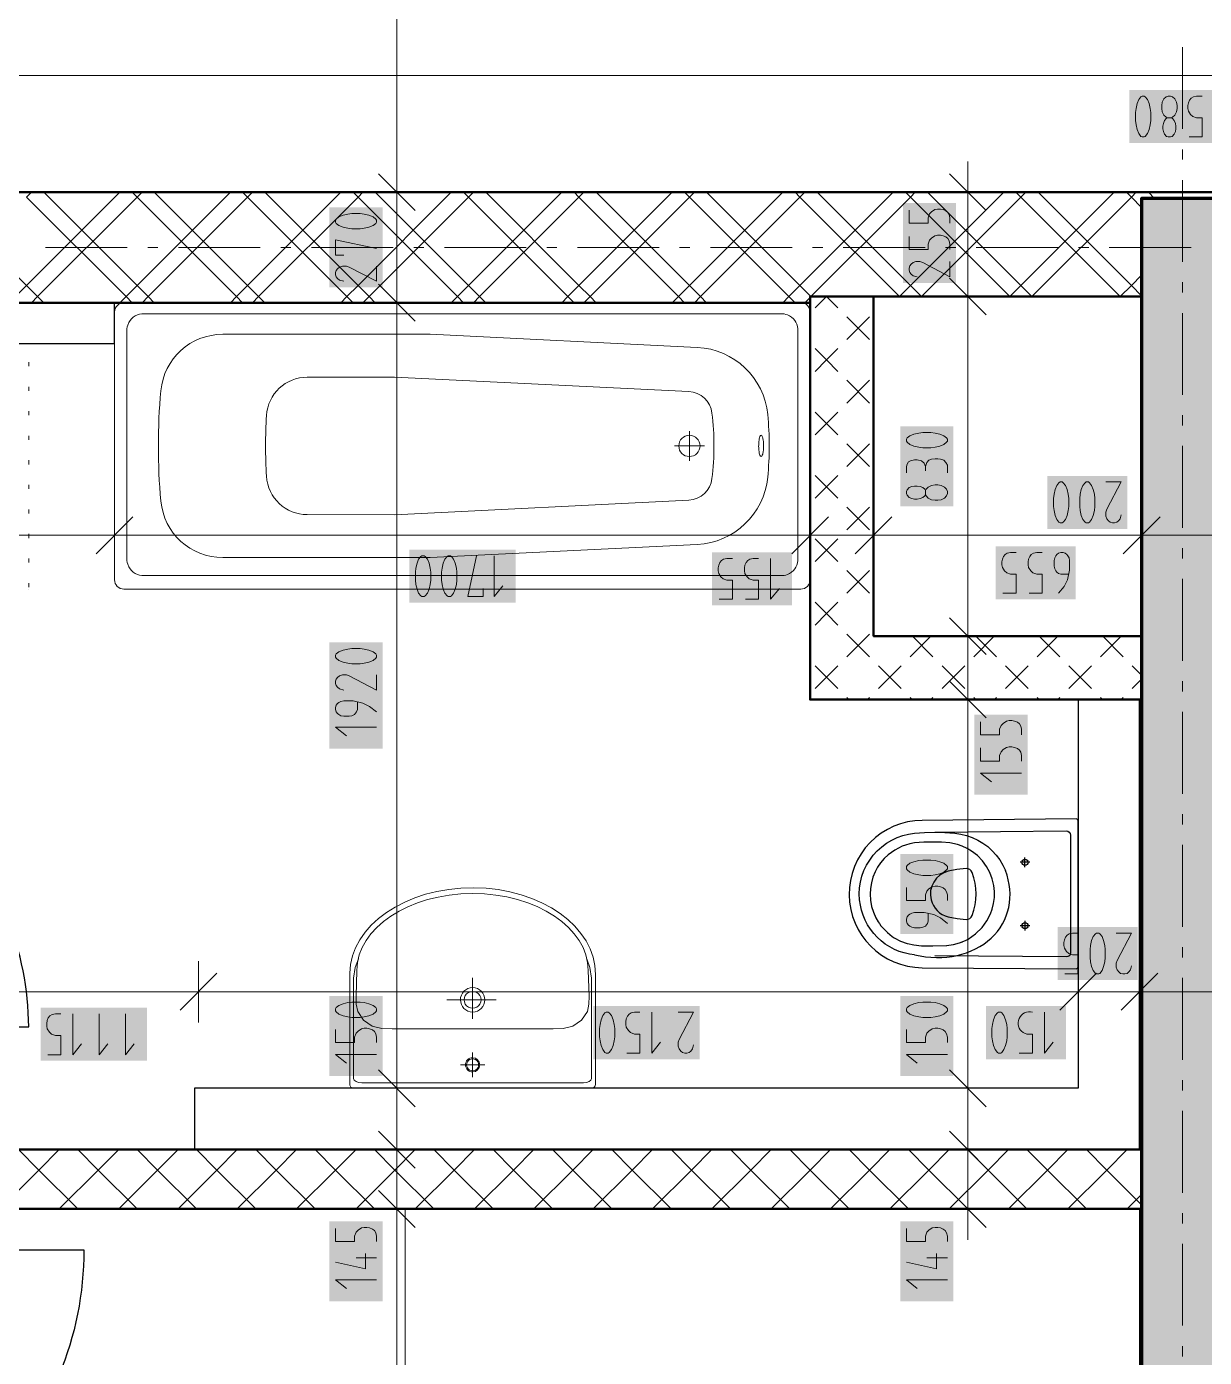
# Model space of a CAD drawing. Header units: millimetres. Extents: x 0 to 594, y 0 to 420.
# Drawn here: x 188.42 to 217.92, y 209.28 to 242.61 of the extents above; entities that cross this region are included whole.
import ezdxf

# ---------------------------------------------------------------- set-up
doc = ezdxf.new("R2010")
doc.units = ezdxf.units.MM
doc.header["$LTSCALE"] = 8
for name, color, linetype in [('PDF_Dvere', 7, 'Continuous'), ('PDF_Instalacni prizdivka do 1m', 7, 'Continuous'), ('PDF_Koty delkove', 7, 'Continuous'), ('PDF_Kuchyne', 7, 'Continuous'), ('PDF_Osy hlavni', 7, 'Continuous'), ('PDF_Pricky CP', 7, 'Continuous'), ('PDF_Pricky zdene', 7, 'Continuous'), ('PDF_Sanita', 7, 'Continuous'), ('PDF_Steny akusticke', 7, 'Continuous'), ('PDF_Steny obvodove nosne', 7, 'Continuous')]:
    doc.layers.add(name, color=color, linetype=linetype)

msp = doc.modelspace()

# ---------------------------------------------------------------- hatches: boundary and pattern name
at = {"layer": 'PDF_Steny obvodove nosne', "true_color": 0xc0c0c0, "transparency": 33554559}
msp.add_hatch(color=9, dxfattribs=at).paths.add_polyline_path([(218.401, 149.905), (218.401, 238.31), (216.351, 238.31), (216.351, 149.7), (218.401, 149.7)])

# ---------------------------------------------------------------- linework, layer by layer
at = {"layer": 'PDF_Dvere', "lineweight": 25}
for points in [[(181.297, 217.554), (188.472, 217.554, 0.414214), (181.297, 224.729), (181.297, 224.112)], [(181.655, 211.402), (181.655, 211.968), (189.855, 211.968, -0.414214), (181.655, 203.768), (181.655, 204.483)]]:
    msp.add_lwpolyline(points, format="xyb", dxfattribs=at)
at = {"layer": 'PDF_Instalacni prizdivka do 1m', "lineweight": 25}
for points in [[(190.624, 235.697), (181.297, 235.697), (181.297, 234.672), (190.624, 234.672)], [(192.623, 214.479), (214.763, 214.479), (216.3, 214.479), (216.3, 225.754), (214.763, 225.754), (214.763, 216.017), (192.623, 216.017)]]:
    msp.add_lwpolyline(points, close=True, dxfattribs=at)
at = {"layer": 'PDF_Koty delkove', "lineweight": 18}
for points in [[(197.697, 152.109), (197.697, 204.109), (197.697, 212.993), (197.697, 214.479), (197.697, 216.017), (197.697, 235.697), (197.697, 238.464), (197.697, 253.839), (197.697, 256.401), (197.697, 259.169), (197.697, 289.56), (197.697, 291.046), (197.697, 340.194), (197.697, 344.089)], [(256.224, 241.385), (178.529, 241.385), (171.047, 241.385), (163.154, 241.385), (153.11, 241.385), (151.623, 241.385), (123.744, 241.385)], [(216.5, 239.933), (216.541, 240.036), (216.569, 240.155), (216.582, 240.257), (216.582, 240.462), (216.569, 240.564), (216.541, 240.684), (216.5, 240.787), (216.445, 240.856), (216.417, 240.873), (216.363, 240.873), (216.335, 240.856), (216.281, 240.787), (216.24, 240.684), (216.213, 240.564), (216.199, 240.462)], [(217.54, 239.848), (217.869, 239.848), (217.869, 240.326), (217.731, 240.326), (217.636, 240.36), (217.581, 240.412), (217.527, 240.497), (217.513, 240.564), (217.513, 240.633), (217.527, 240.702), (217.554, 240.769), (217.595, 240.821), (217.649, 240.856), (217.731, 240.873), (217.869, 240.873)], [(216.199, 240.462), (216.199, 240.257), (216.213, 240.155), (216.24, 240.036), (216.281, 239.933), (216.335, 239.864), (216.363, 239.848), (216.417, 239.848), (216.445, 239.864), (216.5, 239.933)], [(217.102, 240.326), (217.129, 240.308), (217.171, 240.257), (217.198, 240.189), (217.212, 240.121), (217.212, 240.052), (217.198, 239.984), (217.171, 239.916), (217.115, 239.864), (217.074, 239.848), (217.02, 239.848), (216.979, 239.864), (216.924, 239.916), (216.897, 239.984), (216.883, 240.052), (216.883, 240.121), (216.897, 240.189), (216.924, 240.257), (216.965, 240.308), (216.992, 240.326)], [(211.998, 238.464), (211.998, 239.233)], [(198.158, 238.003), (197.236, 238.925)], [(212.459, 238.003), (211.537, 238.925)], [(198.466, 238.464), (197.697, 238.464), (196.928, 238.464)], [(212.767, 238.464), (211.998, 238.464), (211.229, 238.464)], [(211.998, 227.343), (211.998, 235.85), (211.998, 238.464)], [(210.527, 238.015), (210.527, 237.687), (211.004, 237.687), (211.004, 237.824), (211.039, 237.919), (211.091, 237.974), (211.176, 238.028), (211.243, 238.042), (211.312, 238.042), (211.381, 238.028), (211.448, 238.001), (211.5, 237.96), (211.534, 237.906), (211.552, 237.824), (211.552, 237.687)], [(196.773, 237.929), (196.568, 237.929), (196.467, 237.915), (196.347, 237.888), (196.244, 237.847), (196.176, 237.793), (196.159, 237.765), (196.159, 237.711), (196.176, 237.683), (196.244, 237.629), (196.347, 237.588), (196.467, 237.56), (196.568, 237.546), (196.773, 237.546), (196.876, 237.56), (196.996, 237.588), (197.098, 237.629), (197.167, 237.683), (197.184, 237.711), (197.184, 237.765), (197.167, 237.793), (197.098, 237.847), (196.996, 237.888), (196.876, 237.915), (196.773, 237.929)], [(210.527, 237.358), (210.527, 237.029), (211.004, 237.029), (211.004, 237.167), (211.039, 237.262), (211.091, 237.317), (211.176, 237.371), (211.243, 237.385), (211.312, 237.385), (211.381, 237.371), (211.448, 237.344), (211.5, 237.303), (211.534, 237.249), (211.552, 237.167), (211.552, 237.029)], [(196.363, 236.889), (196.159, 236.889), (196.159, 237.272), (197.184, 237.054)], [(211.552, 236.728), (211.552, 236.344), (210.868, 236.701), (210.799, 236.728), (210.697, 236.728), (210.629, 236.701), (210.578, 236.66), (210.543, 236.619), (210.527, 236.564), (210.527, 236.51), (210.543, 236.455), (210.578, 236.413), (210.629, 236.372), (210.731, 236.344)], [(197.184, 236.615), (197.184, 236.232), (196.501, 236.588), (196.432, 236.615), (196.33, 236.615), (196.262, 236.588), (196.211, 236.547), (196.176, 236.506), (196.159, 236.451), (196.159, 236.397), (196.176, 236.342), (196.211, 236.301), (196.262, 236.26), (196.363, 236.232)], [(198.158, 235.235), (197.236, 236.158)], [(212.459, 235.389), (211.537, 236.312)], [(212.767, 235.85), (211.998, 235.85), (211.229, 235.85)], [(198.466, 235.697), (197.697, 235.697), (196.928, 235.697)], [(211.075, 232.446), (210.869, 232.446), (210.768, 232.432), (210.648, 232.405), (210.546, 232.364), (210.477, 232.309), (210.461, 232.281), (210.461, 232.227), (210.477, 232.199), (210.546, 232.145), (210.648, 232.104), (210.768, 232.076), (210.869, 232.062), (211.075, 232.062), (211.177, 232.076), (211.297, 232.104), (211.399, 232.145), (211.468, 232.199), (211.486, 232.227), (211.486, 232.281), (211.468, 232.309)], [(211.468, 232.309), (211.399, 232.364), (211.297, 232.405), (211.177, 232.432), (211.075, 232.446)], [(210.461, 231.433), (210.461, 231.597), (210.477, 231.652), (210.512, 231.706), (210.563, 231.734), (210.665, 231.762), (210.733, 231.762), (210.836, 231.734), (210.904, 231.679), (210.938, 231.597), (210.938, 231.488)], [(211.486, 231.433), (211.486, 231.624), (211.451, 231.693), (211.399, 231.748), (211.314, 231.775), (211.246, 231.789), (211.177, 231.789), (211.092, 231.775), (211.024, 231.748), (210.973, 231.693), (210.938, 231.597)], [(210.461, 230.913), (210.461, 230.967), (210.477, 231.008), (210.528, 231.063), (210.597, 231.091), (210.665, 231.104), (210.733, 231.104), (210.802, 231.091), (210.869, 231.063), (210.921, 231.022), (210.938, 230.995)], [(214.485, 230.368), (214.513, 230.488), (214.527, 230.589), (214.527, 230.794), (214.513, 230.896), (214.485, 231.016), (214.444, 231.119), (214.39, 231.188), (214.362, 231.205), (214.308, 231.205), (214.28, 231.188), (214.226, 231.119), (214.185, 231.016), (214.158, 230.896), (214.144, 230.794)], [(215.458, 231.205), (215.841, 231.205), (215.485, 230.521), (215.458, 230.453), (215.458, 230.35), (215.485, 230.283), (215.526, 230.231), (215.567, 230.196), (215.622, 230.18), (215.676, 230.18), (215.731, 230.196), (215.772, 230.231), (215.813, 230.283), (215.841, 230.384)], [(210.938, 230.885), (210.921, 230.858), (210.869, 230.817), (210.802, 230.79), (210.733, 230.776), (210.665, 230.776), (210.597, 230.79), (210.528, 230.817), (210.477, 230.872), (210.461, 230.913)], [(214.144, 230.794), (214.144, 230.589), (214.158, 230.488), (214.185, 230.368), (214.226, 230.265), (214.28, 230.196), (214.308, 230.18), (214.362, 230.18), (214.39, 230.196), (214.444, 230.265), (214.485, 230.368)], [(190.624, 230.639), (190.624, 229.87), (190.624, 229.102)], [(208.049, 230.639), (208.049, 229.87), (208.049, 229.102)], [(209.638, 230.639), (209.638, 229.87), (209.638, 229.102)], [(216.351, 230.639), (216.351, 229.87), (216.351, 229.102)], [(191.085, 230.332), (190.163, 229.409)], [(208.51, 230.332), (207.588, 229.409)], [(210.099, 230.332), (209.176, 229.409)], [(216.813, 230.332), (215.89, 229.409)], [(165.409, 229.87), (180.169, 229.87), (181.297, 229.87), (190.624, 229.87), (208.049, 229.87), (209.638, 229.87), (216.351, 229.87), (218.402, 229.87)], [(212.877, 228.416), (213.206, 228.416), (213.206, 228.893), (213.069, 228.893), (212.973, 228.928), (212.918, 228.98), (212.864, 229.065), (212.85, 229.132), (212.85, 229.201), (212.864, 229.27), (212.891, 229.337), (212.932, 229.389), (212.987, 229.423), (213.069, 229.441), (213.206, 229.441)], [(213.534, 228.416), (213.863, 228.416), (213.863, 228.893), (213.726, 228.893), (213.63, 228.928), (213.575, 228.98), (213.521, 229.065), (213.507, 229.132), (213.507, 229.201), (213.521, 229.27), (213.548, 229.337), (213.589, 229.389), (213.644, 229.423), (213.726, 229.441), (213.863, 229.441)], [(214.52, 228.893), (214.329, 228.893), (214.274, 228.911), (214.232, 228.945), (214.205, 228.98), (214.178, 229.03), (214.164, 229.098), (214.164, 229.235), (214.178, 229.303), (214.205, 229.355), (214.232, 229.389), (214.274, 229.423), (214.329, 229.441), (214.383, 229.441), (214.438, 229.423), (214.479, 229.389), (214.506, 229.355), (214.534, 229.303), (214.548, 229.235), (214.548, 228.996), (214.493, 228.757), (214.411, 228.586), (214.274, 228.416)], [(198.816, 228.742), (198.83, 228.64), (198.857, 228.521), (198.898, 228.418), (198.952, 228.349), (198.98, 228.333), (199.035, 228.333), (199.063, 228.349), (199.117, 228.418), (199.158, 228.521), (199.186, 228.64), (199.2, 228.742), (199.2, 228.947), (199.186, 229.049), (199.158, 229.169), (199.117, 229.272), (199.063, 229.341), (199.035, 229.358), (198.98, 229.358), (198.952, 229.341), (198.898, 229.272), (198.857, 229.169), (198.83, 229.049), (198.816, 228.947)], [(199.857, 228.537), (199.857, 228.333), (199.473, 228.333), (199.692, 229.358)], [(200.13, 229.358), (200.13, 228.333), (200.349, 228.606)], [(205.772, 228.266), (206.1, 228.266), (206.1, 228.744), (205.963, 228.744), (205.868, 228.779), (205.813, 228.83), (205.758, 228.915), (205.744, 228.983), (205.744, 229.051), (205.758, 229.12), (205.786, 229.188), (205.827, 229.239), (205.881, 229.274), (205.963, 229.291), (206.1, 229.291)], [(206.429, 228.266), (206.757, 228.266), (206.757, 228.744), (206.62, 228.744), (206.525, 228.779), (206.47, 228.83), (206.415, 228.915), (206.402, 228.983), (206.402, 229.051), (206.415, 229.12), (206.443, 229.188), (206.484, 229.239), (206.538, 229.274), (206.62, 229.291), (206.757, 229.291)], [(207.059, 229.291), (207.059, 228.266), (207.277, 228.539)], [(198.816, 228.947), (198.816, 228.742)], [(212.459, 226.882), (211.537, 227.804)], [(196.467, 227.02), (196.347, 226.993), (196.244, 226.952), (196.176, 226.898), (196.159, 226.87), (196.159, 226.816), (196.176, 226.788), (196.244, 226.734), (196.347, 226.693), (196.467, 226.665), (196.568, 226.651), (196.773, 226.651), (196.876, 226.665), (196.996, 226.693), (197.098, 226.734), (197.167, 226.788), (197.184, 226.816), (197.184, 226.87), (197.167, 226.898), (197.098, 226.952), (196.996, 226.993), (196.876, 227.02), (196.773, 227.034), (196.568, 227.034), (196.467, 227.02)], [(212.767, 227.343), (211.998, 227.343), (211.229, 227.343)], [(211.998, 212.993), (211.998, 213.475), (211.998, 214.479), (211.998, 216.017), (211.998, 225.754), (211.998, 227.343)], [(197.184, 226.377), (197.184, 225.994), (196.501, 226.35), (196.432, 226.377), (196.33, 226.377), (196.262, 226.35), (196.211, 226.309), (196.176, 226.268), (196.159, 226.213), (196.159, 226.159), (196.176, 226.104), (196.211, 226.063), (196.262, 226.022), (196.363, 225.994)], [(212.459, 225.293), (211.537, 226.216)], [(197.184, 225.447), (197.013, 225.584), (196.842, 225.666), (196.603, 225.72), (196.363, 225.72), (196.296, 225.706), (196.244, 225.679), (196.211, 225.652), (196.176, 225.611), (196.159, 225.556), (196.159, 225.502), (196.176, 225.447), (196.211, 225.406), (196.244, 225.378), (196.296, 225.351), (196.363, 225.337), (196.501, 225.337), (196.568, 225.351), (196.637, 225.378), (196.688, 225.447), (196.706, 225.502), (196.706, 225.693)], [(212.767, 225.754), (211.998, 225.754), (211.229, 225.754)], [(197.184, 225.063), (196.159, 225.063), (196.432, 224.845)], [(212.317, 225.2), (212.317, 224.871), (212.795, 224.871), (212.795, 225.009), (212.83, 225.104), (212.881, 225.159), (212.966, 225.213), (213.034, 225.227), (213.103, 225.227), (213.171, 225.213), (213.239, 225.186), (213.29, 225.145), (213.325, 225.091), (213.342, 225.009), (213.342, 224.871)], [(212.317, 224.543), (212.317, 224.214), (212.795, 224.214), (212.795, 224.351), (212.83, 224.447), (212.881, 224.502), (212.966, 224.556), (213.034, 224.57)], [(213.034, 224.57), (213.103, 224.57), (213.171, 224.556), (213.239, 224.529), (213.29, 224.488), (213.325, 224.434), (213.342, 224.351), (213.342, 224.214)], [(213.342, 223.913), (212.317, 223.913), (212.59, 223.694)], [(210.461, 221.05), (210.461, 220.722), (210.938, 220.722), (210.938, 220.859), (210.973, 220.954), (211.024, 221.009), (211.109, 221.064), (211.177, 221.077), (211.246, 221.077), (211.314, 221.064), (211.382, 221.036), (211.433, 220.995), (211.468, 220.941), (211.486, 220.859), (211.486, 220.722)], [(211.486, 220.147), (211.314, 220.284), (211.143, 220.366), (210.904, 220.42), (210.665, 220.42), (210.597, 220.406), (210.546, 220.379), (210.512, 220.352), (210.477, 220.311), (210.461, 220.256), (210.461, 220.202), (210.477, 220.147), (210.512, 220.106), (210.546, 220.079), (210.597, 220.051), (210.665, 220.037), (210.802, 220.037), (210.869, 220.051), (210.938, 220.079)], [(210.938, 220.079), (210.989, 220.147), (211.007, 220.202), (211.007, 220.393)], [(214.43, 218.88), (214.758, 218.88), (214.758, 219.357), (214.621, 219.357), (214.526, 219.392), (214.471, 219.443), (214.417, 219.528), (214.403, 219.596), (214.403, 219.665), (214.417, 219.733), (214.444, 219.801), (214.485, 219.852), (214.539, 219.887), (214.621, 219.905), (214.758, 219.905)], [(215.717, 219.905), (216.1, 219.905), (215.744, 219.221), (215.717, 219.152), (215.717, 219.05), (215.744, 218.982), (215.785, 218.931), (215.826, 218.896)], [(192.724, 219.205), (192.724, 218.436), (192.724, 217.668)], [(214.763, 219.205), (214.763, 218.436), (214.763, 217.668)], [(215.826, 218.896), (215.881, 218.88), (215.935, 218.88), (215.99, 218.896), (216.031, 218.931), (216.072, 218.982), (216.1, 219.084)], [(216.3, 219.205), (216.3, 218.436), (216.3, 217.668)], [(193.185, 218.898), (192.263, 217.975)], [(215.224, 218.898), (214.301, 217.975)], [(216.761, 218.898), (215.839, 217.975)], [(254.584, 218.436), (253.456, 218.436), (247.791, 218.436), (242.132, 218.436), (220.093, 218.436), (218.402, 218.436), (216.3, 218.436), (214.763, 218.436), (192.724, 218.436), (181.297, 218.436), (180.169, 218.436)], [(196.773, 218.176), (196.568, 218.176), (196.467, 218.162), (196.347, 218.135), (196.244, 218.094), (196.176, 218.039), (196.159, 218.011), (196.159, 217.957), (196.176, 217.929), (196.244, 217.875), (196.347, 217.834), (196.467, 217.806), (196.568, 217.792)], [(196.568, 217.792), (196.773, 217.792), (196.876, 217.806), (196.996, 217.834), (197.098, 217.875), (197.167, 217.929), (197.184, 217.957), (197.184, 218.011), (197.167, 218.039), (197.098, 218.094), (196.996, 218.135), (196.876, 218.162), (196.773, 218.176)], [(188.923, 217.575), (188.923, 217.643), (188.937, 217.712), (188.964, 217.78), (189.005, 217.831), (189.06, 217.866), (189.142, 217.883), (189.279, 217.883)], [(189.58, 217.883), (189.58, 216.858), (189.799, 217.131)], [(190.237, 217.883), (190.237, 216.858), (190.456, 217.131)], [(190.894, 217.883), (190.894, 216.858), (191.113, 217.131)], [(203.784, 216.899), (203.784, 217.376), (203.647, 217.376), (203.552, 217.411), (203.497, 217.463), (203.443, 217.548), (203.429, 217.615), (203.429, 217.684), (203.443, 217.753), (203.47, 217.82), (203.511, 217.872), (203.565, 217.906), (203.647, 217.924), (203.784, 217.924)], [(204.086, 217.924), (204.086, 216.899), (204.304, 217.171)], [(204.743, 217.924), (205.126, 217.924), (204.77, 217.24), (204.743, 217.171), (204.743, 217.069), (204.77, 217.001), (204.811, 216.95), (204.852, 216.915), (204.907, 216.899), (204.961, 216.899), (205.016, 216.915), (205.057, 216.95), (205.098, 217.001), (205.126, 217.103)], [(213.918, 217.924), (213.918, 216.899), (214.136, 217.171)], [(188.95, 216.858), (189.279, 216.858), (189.279, 217.336), (189.142, 217.336), (189.047, 217.371), (188.992, 217.422), (188.937, 217.507), (188.923, 217.575)], [(196.159, 217.492), (196.159, 217.163), (196.637, 217.163), (196.637, 217.3), (196.672, 217.395), (196.723, 217.451), (196.808, 217.505), (196.876, 217.519), (196.945, 217.519), (197.013, 217.505), (197.081, 217.478), (197.132, 217.437), (197.167, 217.382), (197.184, 217.3), (197.184, 217.163)], [(210.461, 217.492), (210.461, 217.163), (210.938, 217.163), (210.938, 217.3), (210.973, 217.395), (211.024, 217.451), (211.109, 217.505)], [(211.109, 217.505), (211.177, 217.519), (211.246, 217.519), (211.314, 217.505), (211.382, 217.478), (211.433, 217.437), (211.468, 217.382), (211.486, 217.3), (211.486, 217.163)], [(197.184, 216.862), (196.159, 216.862), (196.432, 216.643)], [(203.456, 216.899), (203.784, 216.899)], [(211.486, 216.862), (210.461, 216.862), (210.733, 216.643)], [(198.158, 215.556), (197.236, 216.478)], [(212.459, 215.556), (211.537, 216.478)], [(198.466, 216.017), (197.697, 216.017), (196.928, 216.017)], [(212.767, 216.017), (211.998, 216.017), (211.229, 216.017)], [(198.158, 214.018), (197.236, 214.941)], [(212.459, 214.018), (211.537, 214.941)], [(198.466, 214.479), (197.697, 214.479), (196.928, 214.479)], [(212.767, 214.479), (211.998, 214.479), (211.229, 214.479)], [(198.158, 212.532), (197.236, 213.454)], [(212.459, 212.532), (211.537, 213.454)], [(198.466, 212.993), (197.697, 212.993), (196.928, 212.993)], [(212.767, 212.993), (211.998, 212.993), (211.229, 212.993)], [(211.998, 212.993), (211.998, 212.224)], [(196.159, 212.505), (196.159, 212.177), (196.637, 212.177), (196.637, 212.314), (196.672, 212.409), (196.723, 212.464), (196.808, 212.518), (196.876, 212.532), (196.945, 212.532), (197.013, 212.518), (197.081, 212.491), (197.132, 212.45), (197.167, 212.396), (197.184, 212.314), (197.184, 212.177)], [(210.461, 212.505), (210.461, 212.177), (210.938, 212.177), (210.938, 212.314), (210.973, 212.409), (211.024, 212.464), (211.109, 212.518), (211.177, 212.532), (211.246, 212.532), (211.314, 212.518), (211.382, 212.491), (211.433, 212.45), (211.468, 212.396), (211.486, 212.314), (211.486, 212.177)], [(196.911, 211.875), (196.911, 211.492), (196.159, 211.657)], [(197.184, 211.766), (196.672, 211.766)], [(211.212, 211.875), (211.212, 211.492), (210.461, 211.657)], [(211.486, 211.766), (210.973, 211.766)], [(197.184, 211.218), (196.159, 211.218), (196.432, 211)], [(211.486, 211.218), (210.461, 211.218), (210.733, 211)]]:
    msp.add_lwpolyline(points, dxfattribs=at)
for points in [[(216.856, 240.633), (216.856, 240.564), (216.87, 240.479), (216.91, 240.394), (216.965, 240.343), (216.992, 240.326), (217.102, 240.326), (217.129, 240.343), (217.184, 240.394), (217.226, 240.479), (217.239, 240.564), (217.239, 240.633), (217.226, 240.718), (217.184, 240.804), (217.129, 240.856), (217.074, 240.873), (217.02, 240.873), (216.965, 240.856), (216.91, 240.804), (216.87, 240.718)], [(211.246, 231.132), (211.177, 231.132), (211.092, 231.118), (211.007, 231.077), (210.956, 231.022), (210.938, 230.995), (210.938, 230.885), (210.956, 230.858), (211.007, 230.803), (211.092, 230.762), (211.177, 230.748), (211.246, 230.748), (211.331, 230.762), (211.417, 230.803), (211.468, 230.858), (211.486, 230.913), (211.486, 230.967), (211.468, 231.022), (211.417, 231.077), (211.331, 231.118)], [(214.801, 230.794), (214.801, 230.589), (214.815, 230.488), (214.842, 230.368), (214.883, 230.265), (214.937, 230.196), (214.965, 230.18), (215.019, 230.18), (215.047, 230.196), (215.101, 230.265), (215.142, 230.368), (215.17, 230.488), (215.184, 230.589), (215.184, 230.794), (215.17, 230.896), (215.142, 231.016), (215.101, 231.119), (215.047, 231.188), (215.019, 231.205), (214.965, 231.205), (214.937, 231.188), (214.883, 231.119), (214.842, 231.016), (214.815, 230.896)], [(198.159, 228.947), (198.159, 228.742), (198.173, 228.64), (198.2, 228.521), (198.241, 228.418), (198.295, 228.349), (198.323, 228.333), (198.378, 228.333), (198.405, 228.349), (198.46, 228.418), (198.501, 228.521), (198.529, 228.64), (198.543, 228.742), (198.543, 228.947), (198.529, 229.049), (198.501, 229.169), (198.46, 229.272), (198.405, 229.341), (198.378, 229.358), (198.323, 229.358), (198.295, 229.341), (198.241, 229.272), (198.2, 229.169), (198.173, 229.049)], [(211.075, 221.735), (210.869, 221.735), (210.768, 221.721), (210.648, 221.693), (210.546, 221.652), (210.477, 221.598), (210.461, 221.57), (210.461, 221.516), (210.477, 221.488), (210.546, 221.434), (210.648, 221.393), (210.768, 221.365), (210.869, 221.351), (211.075, 221.351), (211.177, 221.365), (211.297, 221.393), (211.399, 221.434), (211.468, 221.488), (211.486, 221.516), (211.486, 221.57), (211.468, 221.598), (211.399, 221.652), (211.297, 221.693), (211.177, 221.721)], [(215.06, 219.494), (215.06, 219.289), (215.074, 219.187), (215.101, 219.067), (215.142, 218.965), (215.196, 218.896), (215.224, 218.88), (215.278, 218.88), (215.306, 218.896), (215.36, 218.965), (215.401, 219.067), (215.429, 219.187), (215.443, 219.289), (215.443, 219.494), (215.429, 219.596), (215.401, 219.716), (215.36, 219.819), (215.306, 219.887), (215.278, 219.905), (215.224, 219.905), (215.196, 219.887), (215.142, 219.819), (215.101, 219.716), (215.074, 219.596)], [(211.075, 218.176), (210.869, 218.176), (210.768, 218.162), (210.648, 218.135), (210.546, 218.094), (210.477, 218.039), (210.461, 218.011), (210.461, 217.957), (210.477, 217.929), (210.546, 217.875), (210.648, 217.834), (210.768, 217.806), (210.869, 217.792), (211.075, 217.792), (211.177, 217.806), (211.297, 217.834), (211.399, 217.875), (211.468, 217.929), (211.486, 217.957), (211.486, 218.011), (211.468, 218.039), (211.399, 218.094), (211.297, 218.135), (211.177, 218.162)], [(202.772, 217.513), (202.772, 217.308), (202.785, 217.206), (202.813, 217.086), (202.854, 216.984), (202.908, 216.915), (202.936, 216.899), (202.99, 216.899), (203.018, 216.915), (203.072, 216.984), (203.113, 217.086), (203.141, 217.206), (203.155, 217.308), (203.155, 217.513), (203.141, 217.615), (203.113, 217.735), (203.072, 217.838), (203.018, 217.906), (202.99, 217.924), (202.936, 217.924), (202.908, 217.906), (202.854, 217.838), (202.813, 217.735), (202.785, 217.615)], [(212.604, 217.513), (212.604, 217.308), (212.618, 217.206), (212.645, 217.086), (212.686, 216.984), (212.74, 216.915), (212.768, 216.899), (212.822, 216.899), (212.85, 216.915), (212.904, 216.984), (212.945, 217.086), (212.973, 217.206), (212.987, 217.308), (212.987, 217.513), (212.973, 217.615), (212.945, 217.735), (212.904, 217.838), (212.85, 217.906), (212.822, 217.924), (212.768, 217.924), (212.74, 217.906), (212.686, 217.838), (212.645, 217.735), (212.618, 217.615)]]:
    msp.add_lwpolyline(points, close=True, dxfattribs=at)
msp.add_lwpolyline([(213.288, 216.899), (213.616, 216.899), (213.616, 217.376), (213.479, 217.376), (213.384, 217.411, -0.84387), (213.616, 217.924)], format="xyb", dxfattribs=at)
at = {"layer": 'PDF_Koty delkove', "color": 7, "lineweight": 18, "true_color": 0xffffff, "transparency": 33554559}
for points in [[(218.707, 241.027), (216.045, 241.027), (218.707, 239.694), (216.045, 239.694)], [(197.338, 236.078), (197.338, 238.083), (196.006, 236.078), (196.006, 238.083)], [(211.706, 236.191), (211.706, 238.196), (210.373, 236.191), (210.373, 238.196)], [(211.639, 230.594), (211.639, 232.599), (210.307, 230.594), (210.307, 232.599)], [(215.995, 231.359), (213.99, 231.359), (215.995, 230.026), (213.99, 230.026)], [(200.668, 229.512), (198.006, 229.512), (200.668, 228.179), (198.006, 228.179)], [(207.596, 229.445), (205.591, 229.445), (207.596, 228.112), (205.591, 228.112)], [(214.702, 229.595), (212.697, 229.595), (214.702, 228.262), (212.697, 228.262)], [(197.338, 224.526), (197.338, 227.188), (196.006, 224.526), (196.006, 227.188)], [(213.496, 223.376), (213.496, 225.38), (212.164, 223.376), (212.164, 225.38)], [(211.639, 219.883), (211.639, 221.888), (210.307, 219.883), (210.307, 221.888)], [(216.254, 220.058), (214.249, 220.058), (216.254, 218.726), (214.249, 218.726)], [(191.432, 218.037), (188.77, 218.037), (191.432, 216.705), (188.77, 216.705)], [(197.338, 216.324), (197.338, 218.329), (196.006, 216.324), (196.006, 218.329)], [(205.28, 218.078), (202.618, 218.078), (205.28, 216.745), (202.618, 216.745)], [(211.639, 216.324), (211.639, 218.329), (210.307, 216.324), (210.307, 218.329)], [(214.455, 218.078), (212.45, 218.078), (214.455, 216.745), (212.45, 216.745)], [(197.338, 210.681), (197.338, 212.686), (196.006, 210.681), (196.006, 212.686)], [(211.639, 210.681), (211.639, 212.686), (210.307, 210.681), (210.307, 212.686)]]:
    msp.add_solid(points, dxfattribs=at)
at = {"layer": 'PDF_Kuchyne', "lineweight": 13}
msp.add_lwpolyline([(216.3, 194.543), (216.3, 188.393), (204, 188.393), (204, 194.543), (210.15, 194.543), (210.15, 206.843), (197.902, 206.843), (197.902, 212.993), (216.3, 212.993), (216.3, 206.843)], dxfattribs=at)
at = {"layer": 'PDF_Osy hlavni', "lineweight": 18}
for points in [[(217.376, 240.05), (217.376, 242.1)], [(217.376, 239.282), (217.376, 239.538)], [(217.376, 236.719), (217.376, 238.769)], [(190.943, 237.08), (188.893, 237.08)], [(191.711, 237.08), (191.455, 237.08)], [(194.274, 237.08), (192.224, 237.08)], [(195.043, 237.08), (194.786, 237.08)], [(197.605, 237.08), (195.555, 237.08)], [(198.374, 237.08), (198.117, 237.08)], [(200.936, 237.08), (198.886, 237.08)], [(201.705, 237.08), (201.449, 237.08)], [(204.267, 237.08), (202.217, 237.08)], [(205.036, 237.08), (204.78, 237.08)], [(207.599, 237.08), (205.549, 237.08)], [(208.367, 237.08), (208.111, 237.08)], [(210.93, 237.08), (208.88, 237.08)], [(211.699, 237.08), (211.442, 237.08)], [(214.261, 237.08), (212.211, 237.08)], [(215.03, 237.08), (214.774, 237.08)], [(217.592, 237.08), (215.542, 237.08)], [(217.376, 235.951), (217.376, 236.207)], [(217.376, 233.388), (217.376, 235.438)], [(217.376, 232.619), (217.376, 232.876)], [(217.376, 230.057), (217.376, 232.107)], [(217.376, 229.288), (217.376, 229.544)], [(217.376, 226.726), (217.376, 228.776)], [(217.376, 225.957), (217.376, 226.213)], [(217.376, 223.394), (217.376, 225.444)], [(217.376, 222.626), (217.376, 222.882)], [(217.376, 220.063), (217.376, 222.113)], [(217.376, 219.294), (217.376, 219.551)], [(217.376, 216.732), (217.376, 218.782)], [(217.376, 215.963), (217.376, 216.219)], [(217.376, 213.401), (217.376, 215.451)], [(217.376, 212.632), (217.376, 212.888)], [(217.376, 210.07), (217.376, 212.119)], [(217.376, 209.301), (217.376, 209.557)]]:
    msp.add_lwpolyline(points, dxfattribs=at)
at = {"layer": 'PDF_Pricky CP', "lineweight": 50}
msp.add_lwpolyline([(216.351, 227.343), (209.638, 227.343), (209.638, 235.85), (208.049, 235.85), (208.049, 235.697), (208.049, 225.754), (209.638, 225.754), (216.3, 225.754), (216.351, 225.754)], close=True, dxfattribs=at)
at = {"layer": 'PDF_Pricky CP', "lineweight": 9}
for points in [[(208.743, 235.566), (208.459, 235.85), (208.175, 235.566)], [(208.459, 235.85), (208.459, 235.85)], [(208.459, 235.85), (208.459, 235.85)], [(209.538, 234.772), (208.969, 235.34)], [(209.538, 235.34), (208.969, 234.772)], [(208.743, 233.977), (208.459, 234.262), (208.175, 234.546)], [(208.175, 233.977), (208.459, 234.262), (208.743, 234.546)], [(209.538, 233.183), (208.969, 233.752)], [(209.538, 233.752), (208.969, 233.183)], [(208.743, 232.389), (208.459, 232.673), (208.175, 232.957)], [(208.175, 232.389), (208.459, 232.673), (208.743, 232.957)], [(209.538, 231.594), (208.969, 232.163)], [(209.538, 232.163), (208.969, 231.594)], [(208.743, 230.8), (208.459, 231.084), (208.175, 231.369)], [(208.175, 230.8), (208.459, 231.084), (208.743, 231.369)], [(209.538, 230.005), (208.969, 230.574)], [(209.538, 230.574), (208.969, 230.005)], [(208.743, 229.211), (208.459, 229.495), (208.175, 229.78)], [(208.175, 229.211), (208.459, 229.495), (208.743, 229.78)], [(209.538, 228.417), (208.969, 228.985)], [(209.538, 228.985), (208.969, 228.417)], [(208.743, 227.622), (208.459, 227.907), (208.175, 228.191)], [(208.175, 227.622), (208.459, 227.907), (208.743, 228.191)], [(209.538, 226.828), (208.969, 227.397)], [(209.538, 227.397), (208.969, 226.828)], [(211.073, 227.343), (210.558, 226.828)], [(211.126, 226.828), (210.611, 227.343)], [(212.661, 227.343), (212.146, 226.828)], [(212.715, 226.828), (212.2, 227.343)], [(214.25, 227.343), (213.735, 226.828)], [(214.304, 226.828), (213.789, 227.343)], [(215.839, 227.343), (215.324, 226.828)], [(215.893, 226.828), (215.378, 227.343)], [(208.743, 226.034), (208.459, 226.318), (208.175, 226.602)], [(208.175, 226.034), (208.459, 226.318), (208.743, 226.602)], [(210.332, 226.034), (210.048, 226.318), (209.763, 226.602)], [(209.763, 226.034), (210.048, 226.318), (210.332, 226.602)], [(211.921, 226.034), (211.636, 226.318), (211.352, 226.602)], [(211.352, 226.034), (211.636, 226.318), (211.921, 226.602)], [(213.51, 226.034), (213.225, 226.318), (212.941, 226.602)], [(212.941, 226.034), (213.225, 226.318), (213.51, 226.602)], [(215.098, 226.034), (214.814, 226.318), (214.53, 226.602)], [(214.53, 226.034), (214.814, 226.318), (215.098, 226.602)], [(216.351, 226.369), (216.118, 226.602)], [(216.351, 226.267), (216.118, 226.034)], [(209.023, 225.754), (208.969, 225.808)], [(209.538, 225.808), (209.484, 225.754)], [(210.611, 225.754), (210.558, 225.808)], [(211.126, 225.808), (211.073, 225.754)], [(212.2, 225.754), (212.146, 225.808)], [(212.715, 225.808), (212.661, 225.754)], [(213.789, 225.754), (213.735, 225.808)], [(214.304, 225.808), (214.25, 225.754)], [(215.378, 225.754), (215.324, 225.808)], [(215.893, 225.808), (215.839, 225.754)]]:
    msp.add_lwpolyline(points, dxfattribs=at)
at = {"layer": 'PDF_Pricky zdene', "lineweight": 50}
msp.add_lwpolyline([(181.655, 212.993), (216.3, 212.993), (216.351, 212.993), (216.351, 214.479), (216.3, 214.479), (181.297, 214.479), (180.169, 214.479), (180.169, 214.274), (180.169, 212.993)], dxfattribs=at)
at = {"layer": 'PDF_Pricky zdene', "lineweight": 9}
for points in [[(189.24, 214.479), (188.728, 213.967), (187.754, 212.993)], [(189.702, 212.993), (188.728, 213.967), (188.215, 214.479)], [(190.727, 214.479), (190.214, 213.967), (189.24, 212.993)], [(191.188, 212.993), (190.214, 213.967), (189.702, 214.479)], [(192.213, 214.479), (191.7, 213.967), (190.727, 212.993)], [(192.674, 212.993), (191.7, 213.967), (191.188, 214.479)], [(193.699, 214.479), (193.187, 213.967), (192.213, 212.993)], [(194.16, 212.993), (193.187, 213.967), (192.674, 214.479)], [(195.185, 214.479), (194.673, 213.967), (193.699, 212.993)], [(195.647, 212.993), (194.673, 213.967), (194.16, 214.479)], [(196.672, 214.479), (196.159, 213.967), (195.185, 212.993)], [(197.133, 212.993), (196.159, 213.967), (195.647, 214.479)], [(198.158, 214.479), (197.645, 213.967), (196.672, 212.993)], [(198.619, 212.993), (197.645, 213.967), (197.133, 214.479)], [(199.644, 214.479), (199.132, 213.967), (198.158, 212.993)], [(200.105, 212.993), (199.132, 213.967), (198.619, 214.479)], [(201.13, 214.479), (200.618, 213.967), (199.644, 212.993)], [(201.592, 212.993), (200.618, 213.967), (200.105, 214.479)], [(202.617, 214.479), (202.104, 213.967), (201.13, 212.993)], [(203.078, 212.993), (202.104, 213.967), (201.592, 214.479)], [(204.103, 214.479), (203.59, 213.967), (202.617, 212.993)], [(204.564, 212.993), (203.59, 213.967), (203.078, 214.479)], [(205.589, 214.479), (205.076, 213.967), (204.103, 212.993)], [(206.05, 212.993), (205.076, 213.967), (204.564, 214.479)], [(207.075, 214.479), (206.563, 213.967), (205.589, 212.993)], [(207.536, 212.993), (206.563, 213.967), (206.05, 214.479)], [(208.561, 214.479), (208.049, 213.967), (207.075, 212.993)], [(209.023, 212.993), (208.049, 213.967), (207.536, 214.479)], [(210.048, 214.479), (209.535, 213.967), (208.561, 212.993)], [(210.509, 212.993), (209.535, 213.967), (209.023, 214.479)], [(211.534, 214.479), (211.021, 213.967), (210.048, 212.993)], [(211.995, 212.993), (211.021, 213.967), (210.509, 214.479)], [(213.02, 214.479), (212.508, 213.967), (211.534, 212.993)], [(213.481, 212.993), (212.508, 213.967), (211.995, 214.479)], [(214.506, 214.479), (213.994, 213.967), (213.02, 212.993)], [(214.968, 212.993), (213.994, 213.967), (213.481, 214.479)], [(215.993, 214.479), (215.48, 213.967), (214.506, 212.993)], [(216.351, 213.096), (215.48, 213.967), (214.968, 214.479)], [(216.351, 213.352), (215.993, 212.993)]]:
    msp.add_lwpolyline(points, dxfattribs=at)
at = {"layer": 'PDF_Sanita', "lineweight": 13}
for points in [[(190.859, 228.522), (190.86, 228.522), (207.813, 228.522, 0.414161), (208.049, 228.757), (208.049, 235.461, 0.414161), (207.813, 235.697), (190.86, 235.697, 0.414161), (190.624, 235.461), (190.624, 228.757, 0.414161), (190.859, 228.522)], [(205.59, 232.93, 0.364856), (205.01, 233.469), (197.638, 233.833), (195.452, 233.831, 0.395973), (194.43, 232.87, 0.031026), (194.43, 231.348, 0.396005), (195.452, 230.387), (197.638, 230.386), (205.01, 230.749, 0.364846), (205.59, 231.289)], [(196.612, 216.017, -0.414267), (196.518, 216.111), (196.518, 218.879, -0.003394), (196.518, 218.898)], [(202.668, 218.868), (202.668, 216.111, -0.414265), (202.577, 216.017), (202.574, 216.017), (202.554, 216.017), (196.631, 216.017), (196.612, 216.017), (196.609, 216.017), (196.612, 216.017), (196.631, 216.017)]]:
    msp.add_lwpolyline(points, format="xyb", dxfattribs=at)
for points in [[(199.337, 228.86), (191.304, 228.862), (191.247, 228.871), (191.194, 228.887), (191.137, 228.915), (191.092, 228.944), (191.046, 228.986), (191.011, 229.027), (190.977, 229.083), (190.952, 229.143), (190.94, 229.188), (190.933, 229.235), (190.932, 232.14), (190.933, 235.045), (190.94, 235.092), (190.952, 235.137), (190.977, 235.197), (191.011, 235.252), (191.046, 235.294), (191.092, 235.335), (191.137, 235.365), (191.194, 235.393), (191.247, 235.409), (191.304, 235.418), (199.337, 235.42), (207.326, 235.42), (207.402, 235.414), (207.442, 235.405), (207.479, 235.392), (207.532, 235.368), (207.581, 235.335), (207.628, 235.293), (207.662, 235.253), (207.691, 235.207), (207.714, 235.158), (207.731, 235.102), (207.74, 235.044), (207.741, 232.14)], [(188.472, 234.672), (188.472, 234.672)], [(188.472, 234.672), (188.472, 234.672)], [(188.472, 234.106), (188.472, 234.208)], [(188.472, 233.491), (188.472, 233.593)], [(188.472, 232.876), (188.472, 232.978)], [(205.025, 231.736), (205.025, 232.482)], [(206.871, 231.955), (206.866, 231.931), (206.86, 231.904), (206.85, 231.875), (206.837, 231.852), (206.821, 231.843), (206.805, 231.852), (206.791, 231.875), (206.782, 231.904), (206.775, 231.931), (206.771, 231.955), (206.768, 231.975), (206.766, 231.992), (206.764, 232.006), (206.763, 232.018), (206.762, 232.029), (206.761, 232.038), (206.76, 232.065), (206.759, 232.093), (206.76, 232.133), (206.761, 232.181), (206.762, 232.19), (206.763, 232.2), (206.764, 232.212), (206.766, 232.227), (206.768, 232.243), (206.771, 232.264), (206.775, 232.287), (206.782, 232.315), (206.791, 232.343), (206.805, 232.366), (206.821, 232.376), (206.837, 232.366), (206.85, 232.343), (206.86, 232.315), (206.866, 232.287), (206.871, 232.264), (206.874, 232.243), (206.876, 232.227), (206.877, 232.212), (206.879, 232.2), (206.879, 232.19), (206.88, 232.181), (206.88, 232.173), (206.882, 232.148), (206.882, 232.121), (206.882, 232.08)], [(188.472, 232.261), (188.472, 232.363)], [(207.741, 232.14), (207.74, 229.236), (207.731, 229.178), (207.714, 229.122), (207.691, 229.073), (207.662, 229.027), (207.628, 228.987), (207.581, 228.945), (207.532, 228.912), (207.479, 228.888), (207.442, 228.875), (207.402, 228.866), (207.326, 228.86), (199.337, 228.86)], [(204.652, 232.109), (205.398, 232.109)], [(206.882, 232.08), (206.879, 232.029), (206.879, 232.018), (206.877, 232.006), (206.876, 231.992), (206.874, 231.975), (206.871, 231.955)], [(188.472, 231.646), (188.472, 231.748)], [(188.472, 231.031), (188.472, 231.133)], [(188.472, 230.416), (188.472, 230.518)], [(188.472, 229.801), (188.472, 229.903)], [(188.472, 229.186), (188.472, 229.288)], [(188.472, 228.571), (188.472, 228.673)], [(188.472, 228.522), (188.472, 228.522)], [(188.472, 228.522), (188.472, 228.522)], [(196.613, 216.26), (196.613, 218.771), (196.654, 219.04), (196.733, 219.26)], [(202.573, 218.771), (202.532, 219.04), (202.452, 219.26)], [(196.696, 218.97), (196.675, 218.323), (196.678, 218.125), (196.718, 217.936), (196.862, 217.72), (197.08, 217.574), (197.323, 217.517), (197.577, 217.51), (201.609, 217.51), (201.863, 217.517), (202.106, 217.574), (202.324, 217.72), (202.468, 217.936), (202.508, 218.125), (202.512, 218.323), (202.49, 218.971)], [(199.593, 217.756), (199.593, 218.786)], [(202.575, 218.778), (202.573, 217.766)], [(200.185, 218.232), (198.95, 218.232)], [(202.573, 216.26), (202.573, 217.766)], [(199.593, 216.299), (199.593, 216.91)], [(199.898, 216.604), (199.287, 216.604)], [(196.818, 216.152), (202.368, 216.152)]]:
    msp.add_lwpolyline(points, dxfattribs=at)
for points in [[(205.221, 229.641, 0.372017), (206.986, 231.324, 0.048486), (206.986, 232.894, 0.372017), (205.221, 234.577), (198.526, 234.907), (193.335, 234.907, 0.387962), (191.783, 233.49, 0.045237), (191.783, 230.728, 0.387962), (193.335, 229.311), (198.526, 229.311)], [(205.025, 232.376, 0.414211), (204.759, 232.109, 0.414211), (205.025, 231.843, 0.414239), (205.292, 232.109, 0.414239)], [(199.593, 217.927, 0.999941), (199.593, 218.538, 0.414233), (199.288, 218.232, 0.414233)], [(199.593, 218.444, 1.000048), (199.593, 218.021, 1.000064)], [(199.593, 216.426, 0.999878), (199.593, 216.783, 0.414217), (199.414, 216.604, 0.414217)], [(199.593, 216.454, 1.000036), (199.593, 216.755, 1.000036)]]:
    msp.add_lwpolyline(points, format="xyb", close=True, dxfattribs=at)
at = {"layer": 'PDF_Sanita', "lineweight": 25}
msp.add_lwpolyline([(210.854, 219.038), (214.712, 219.007), (214.713, 219.007), (214.749, 219.022), (214.764, 219.058), (214.761, 222.713), (214.761, 222.713), (214.746, 222.749), (214.71, 222.764), (210.851, 222.727), (210.67, 222.717), (210.491, 222.689), (210.316, 222.643), (210.147, 222.581), (209.984, 222.502), (209.83, 222.407), (209.685, 222.298), (209.552, 222.175), (209.431, 222.039), (209.324, 221.892), (209.233, 221.736), (209.157, 221.572), (209.098, 221.401), (209.056, 221.226), (209.031, 221.047), (209.024, 220.865, 0.40911)], format="xyb", close=True, dxfattribs=at)
for points in [[(210.665, 219.359), (210.535, 219.377), (210.407, 219.406), (210.281, 219.446), (210.16, 219.497), (210.043, 219.558), (209.932, 219.63), (209.827, 219.71), (209.73, 219.799), (209.64, 219.897), (209.56, 220.001), (209.488, 220.112), (209.427, 220.229), (209.376, 220.35), (209.336, 220.476), (209.306, 220.604), (209.288, 220.735), (209.28, 220.885), (209.288, 221.035), (209.31, 221.183), (209.347, 221.329), (209.397, 221.47), (209.462, 221.606), (209.54, 221.735), (209.629, 221.856), (209.731, 221.967), (209.842, 222.068), (209.963, 222.157), (210.092, 222.234), (210.228, 222.298), (210.369, 222.349), (210.515, 222.385), (210.662, 222.406), (210.916, 222.425), (211.169, 222.431), (211.422, 222.425), (211.676, 222.407), (211.824, 222.386), (211.969, 222.35), (212.111, 222.3), (212.246, 222.236), (212.375, 222.159), (212.496, 222.07), (212.608, 221.969), (212.709, 221.858), (212.8, 221.737), (212.877, 221.608), (212.942, 221.473)], [(211.169, 222.431), (214.463, 222.462), (214.503, 222.454), (214.536, 222.432), (214.559, 222.399), (214.567, 222.36), (214.567, 222.359), (214.569, 219.411), (214.569, 219.411), (214.561, 219.371), (214.538, 219.338), (214.505, 219.316), (214.466, 219.309), (211.171, 219.335)], [(209.785, 220.141), (209.823, 220.09), (209.875, 220.027), (209.984, 219.918), (210.106, 219.822), (210.156, 219.789), (210.312, 219.705), (210.477, 219.644), (210.484, 219.642), (210.646, 219.607), (210.835, 219.589), (210.835, 219.589), (210.855, 219.588), (211.122, 219.582), (211.465, 219.595), (211.476, 219.596), (211.628, 219.617), (211.64, 219.619), (211.793, 219.661), (211.94, 219.722), (212.004, 219.755), (212.194, 219.884), (212.358, 220.045), (212.476, 220.208), (212.568, 220.387), (212.609, 220.502), (212.645, 220.648), (212.664, 220.797), (212.665, 220.947), (212.649, 221.096), (212.609, 221.263), (212.548, 221.423), (212.466, 221.574), (212.365, 221.712), (212.238, 221.844), (212.094, 221.956), (212.094, 221.956), (211.98, 222.024), (211.86, 222.08), (211.742, 222.121), (211.547, 222.163), (211.338, 222.179), (211.338, 222.179), (211.108, 222.184), (210.894, 222.179), (210.666, 222.162), (210.549, 222.141), (210.435, 222.108), (210.436, 222.108), (210.355, 222.079), (210.355, 222.079), (210.169, 221.985), (210, 221.861), (209.902, 221.769), (209.815, 221.666), (209.74, 221.555), (209.676, 221.437), (209.622, 221.304), (209.582, 221.166), (209.559, 221.025), (209.551, 220.882), (209.56, 220.727), (209.588, 220.574), (209.634, 220.425), (209.698, 220.284), (209.698, 220.284), (209.755, 220.186), (209.776, 220.153), (209.785, 220.141)], [(213.43, 221.556), (213.429, 221.802)], [(212.199, 220.746), (212.205, 220.884), (212.199, 221.021), (212.18, 221.157), (212.149, 221.291), (212.107, 221.422), (212.083, 221.464), (212.047, 221.497), (212.003, 221.517), (211.955, 221.522), (211.727, 221.498), (211.503, 221.452), (211.504, 221.452), (211.395, 221.413), (211.297, 221.354), (211.212, 221.277), (211.144, 221.184), (211.094, 221.079), (211.067, 220.968), (211.061, 220.853), (211.079, 220.739), (211.103, 220.664), (211.138, 220.593), (211.181, 220.527), (211.233, 220.468), (211.293, 220.416), (211.359, 220.372), (211.43, 220.338), (211.505, 220.314), (211.504, 220.314), (211.728, 220.269), (211.956, 220.245), (212.004, 220.25), (212.048, 220.27), (212.084, 220.303), (212.108, 220.345)], [(213.553, 221.679), (213.307, 221.679)], [(214.762, 221.68), (214.762, 221.654)], [(212.108, 220.345), (212.15, 220.476), (212.18, 220.61), (212.199, 220.746)], [(213.554, 220.09), (213.308, 220.09)], [(213.431, 219.967), (213.431, 220.213)], [(214.763, 220.117), (214.763, 220.091)], [(211.841, 219.678), (211.862, 219.687)]]:
    msp.add_lwpolyline(points, dxfattribs=at)
for centre in [(213.43, 221.679), (213.431, 220.09)]:
    msp.add_circle(centre, 0.0769, dxfattribs=at)
at = {"layer": 'PDF_Sanita', "lineweight": 9}
msp.add_arc((198.904, 232.109), 6.736, 353.0038, 6.9962, dxfattribs=at)
at = {"layer": 'PDF_Sanita', "lineweight": 25}
msp.add_ellipse((210.874, 221.179), major_axis=(-2.052, 0.929), ratio=0.799458, start_param=1.82214, end_param=3.813666, dxfattribs=at)
at = {"layer": 'PDF_Sanita', "lineweight": 13}
for points in [[(199.615, 221.039), (197.916, 221.048), (196.53, 220.089), (196.518, 218.898)], [(202.668, 218.868), (202.68, 220.059), (201.313, 221.031), (199.615, 221.039)], [(199.592, 220.895), (197.992, 220.895), (196.696, 220.033), (196.696, 218.97)], [(202.49, 218.971), (202.49, 220.034), (201.192, 220.895), (199.592, 220.895)], [(199.593, 218.444), (199.593, 218.444), (199.593, 218.444), (199.593, 218.444)], [(199.593, 218.021), (199.593, 218.021), (199.593, 218.021), (199.593, 218.021)], [(196.613, 216.26), (196.613, 216.2), (196.705, 216.152), (196.818, 216.152)], [(202.368, 216.152), (202.481, 216.152), (202.573, 216.2), (202.573, 216.26)], [(202.668, 216.111), (202.668, 216.111), (202.668, 216.111), (202.668, 216.111)], [(196.612, 216.017), (196.612, 216.017), (196.612, 216.017), (196.612, 216.017)]]:
    msp.add_open_spline(points, degree=3, dxfattribs=at)
at = {"layer": 'PDF_Steny akusticke', "lineweight": 50}
for points in [[(208.049, 238.464), (181.297, 238.464)], [(208.049, 235.85), (209.638, 235.85), (216.351, 235.85), (216.351, 238.31), (218.401, 238.31), (218.401, 238.464), (208.049, 238.464)], [(181.297, 235.697), (208.049, 235.697), (208.049, 235.85)]]:
    msp.add_lwpolyline(points, dxfattribs=at)
at = {"layer": 'PDF_Steny akusticke', "lineweight": 9}
for points in [[(188.851, 235.697), (188.697, 235.85), (188.42, 236.127), (186.083, 238.464)], [(188.144, 235.85), (188.42, 236.127), (190.757, 238.464)], [(188.42, 238.341), (188.543, 238.464)], [(188.697, 235.85), (191.188, 238.341), (191.065, 238.464)], [(191.618, 235.697), (191.465, 235.85), (191.188, 236.127), (188.851, 238.464)], [(190.911, 235.85), (191.188, 236.127), (193.525, 238.464)], [(191.188, 238.341), (191.311, 238.464)], [(191.465, 235.85), (193.955, 238.341), (193.832, 238.464)], [(194.386, 235.697), (194.232, 235.85), (193.955, 236.127), (191.618, 238.464)], [(193.679, 235.85), (193.955, 236.127), (196.292, 238.464)], [(193.955, 238.341), (194.078, 238.464)], [(197.153, 235.697), (197, 235.85), (196.723, 236.127), (194.386, 238.464)], [(196.292, 235.697), (196.446, 235.85), (196.723, 236.127), (199.06, 238.464)], [(199.367, 235.697), (199.214, 235.85), (196.723, 238.341), (196.6, 238.464)], [(196.723, 238.341), (196.846, 238.464)], [(199.921, 235.697), (199.767, 235.85), (199.49, 236.127), (197.153, 238.464)], [(199.06, 235.697), (199.214, 235.85), (199.49, 236.127), (201.827, 238.464)], [(202.135, 235.697), (201.981, 235.85), (199.49, 238.341), (199.367, 238.464)], [(199.49, 238.341), (199.613, 238.464)], [(202.688, 235.697), (202.535, 235.85), (202.258, 236.127), (199.921, 238.464)], [(201.827, 235.697), (201.981, 235.85), (202.258, 236.127), (204.595, 238.464)], [(204.902, 235.697), (204.749, 235.85), (202.258, 238.341), (202.135, 238.464)], [(202.258, 238.341), (202.381, 238.464)], [(205.456, 235.697), (205.302, 235.85), (205.025, 236.127), (202.688, 238.464)], [(204.595, 235.697), (204.749, 235.85), (205.025, 236.127), (207.362, 238.464)], [(207.67, 235.697), (207.516, 235.85), (205.025, 238.341), (204.902, 238.464)], [(205.025, 238.341), (205.148, 238.464)], [(208.049, 235.871), (207.793, 236.127), (205.456, 238.464)], [(208.049, 238.085), (207.793, 238.341), (207.67, 238.464)], [(207.793, 238.341), (207.916, 238.464)], [(208.049, 236.383), (210.13, 238.464)], [(213.328, 238.341), (210.837, 235.85), (210.56, 236.127), (208.223, 238.464)], [(213.051, 235.85), (210.56, 238.341), (210.437, 238.464)], [(210.56, 236.127), (212.897, 238.464)], [(210.56, 238.341), (210.683, 238.464)], [(216.095, 238.341), (213.604, 235.85), (213.328, 236.127), (210.991, 238.464)], [(216.351, 236.383), (216.095, 236.127), (215.818, 235.85), (213.328, 238.341), (213.205, 238.464)], [(213.328, 236.127), (215.665, 238.464)], [(213.328, 238.341), (213.451, 238.464)], [(216.351, 235.871), (216.095, 236.127), (213.758, 238.464)], [(216.351, 238.085), (216.095, 238.341), (215.972, 238.464)], [(216.095, 238.341), (216.218, 238.464)], [(216.679, 238.31), (216.526, 238.464)], [(190.911, 235.85), (188.42, 238.341)], [(193.679, 235.85), (191.188, 238.341)], [(196.6, 235.697), (196.446, 235.85), (193.955, 238.341)], [(194.232, 235.85), (196.723, 238.341)], [(197, 235.85), (199.49, 238.341)], [(199.767, 235.85), (202.258, 238.341)], [(202.535, 235.85), (205.025, 238.341)], [(205.302, 235.85), (207.793, 238.341)], [(210.56, 238.341), (208.069, 235.85), (208.049, 235.871)], [(210.283, 235.85), (208.049, 238.085)], [(207.362, 235.697), (207.516, 235.85), (207.793, 236.127), (208.049, 236.383)], [(210.283, 235.85), (210.56, 236.127)], [(213.051, 235.85), (213.328, 236.127)], [(188.543, 235.697), (188.697, 235.85)], [(191.065, 235.697), (190.911, 235.85), (190.757, 235.697)], [(191.311, 235.697), (191.465, 235.85)], [(193.832, 235.697), (193.679, 235.85), (193.525, 235.697)], [(194.078, 235.697), (194.232, 235.85)], [(196.846, 235.697), (197, 235.85)], [(199.613, 235.697), (199.767, 235.85)], [(202.381, 235.697), (202.535, 235.85)], [(205.148, 235.697), (205.302, 235.85)], [(207.916, 235.697), (208.049, 235.83)], [(213.051, 235.85), (213.051, 235.85)]]:
    msp.add_lwpolyline(points, dxfattribs=at)
at = {"layer": 'PDF_Steny obvodove nosne', "lineweight": 70}
msp.add_lwpolyline([(218.401, 149.905), (218.401, 152.109), (218.401, 225.754), (218.401, 227.343), (218.401, 235.85), (218.401, 238.31), (216.351, 238.31), (216.351, 235.85), (216.351, 227.343), (216.351, 225.754), (216.351, 152.314), (216.351, 152.109), (216.351, 149.7), (218.401, 149.7)], close=True, dxfattribs=at)

doc.saveas('drawing.dxf')
